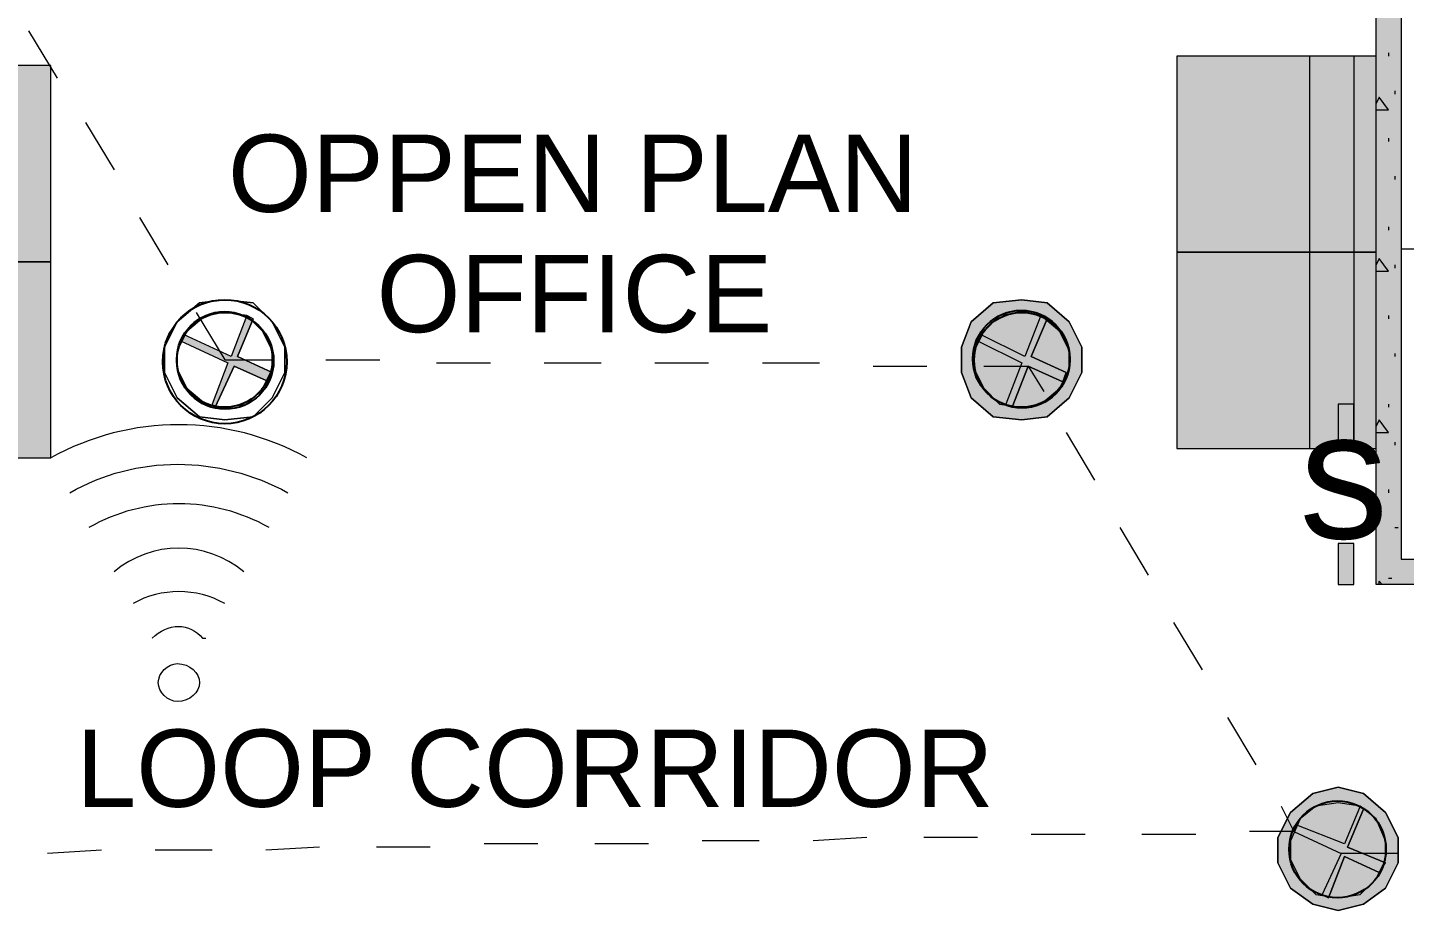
# Model space of a CAD drawing. Header units: inches. Extents: x 0.12 to 8.16, y 2.81 to 8.2.
# Drawn here: x 3.531 to 4.257, y 6.543 to 7.008 of the extents above; entities that cross this region are included whole.
import ezdxf

# ---------------------------------------------------------------- set-up
doc = ezdxf.new("R2010")
doc.units = ezdxf.units.IN
doc.header["$MEASUREMENT"] = 0
for name, color, linetype, true_color in [('PDF_Geometry', 7, 'Continuous', 0x029e21), ('PDF_Solid Fills', 7, 'Continuous', 0xffffff), ('PDF_Text', 7, 'Continuous', 0x5555ff)]:
    doc.layers.add(name, color=color, linetype=linetype, true_color=true_color)
doc.styles.add('PDF F2', font='arial.ttf')

msp = doc.modelspace()

# ---------------------------------------------------------------- hatches: boundary and pattern name
at = {"layer": 'PDF_Solid Fills', "true_color": 0xaaaaaa, "transparency": 33554559}
for points in [[(4.055, 6.865), (4.06833, 6.86333), (4.08, 6.85333), (4.08667, 6.84), (4.08667, 6.82667), (4.08, 6.81333), (4.06833, 6.80333), (4.055, 6.80167), (4.04, 6.80333), (4.02833, 6.81333), (4.02333, 6.82667), (4.02333, 6.84), (4.02833, 6.85333), (4.04, 6.86333)], [(3.66, 6.82667), (3.65833, 6.82167), (3.64, 6.83), (3.63, 6.80833), (3.62833, 6.81), (3.63667, 6.83167), (3.61167, 6.84333), (3.61333, 6.84667), (3.63833, 6.835), (3.64667, 6.85667), (3.65, 6.855), (3.64167, 6.835)], [(4.07833, 6.82667), (4.07667, 6.82167), (4.05833, 6.83), (4.05, 6.80833), (4.04667, 6.81), (4.055, 6.83167), (4.03167, 6.84333), (4.03333, 6.84667), (4.05667, 6.835), (4.065, 6.85667), (4.06833, 6.855), (4.06, 6.835)], [(4.22167, 6.60833), (4.235, 6.605), (4.24667, 6.595), (4.25333, 6.58167), (4.25333, 6.56833), (4.24667, 6.555), (4.235, 6.54667), (4.22167, 6.54333), (4.20833, 6.54667), (4.19667, 6.555), (4.19, 6.56833), (4.19, 6.58167), (4.19667, 6.595), (4.20833, 6.605)], [(4.24667, 6.56833), (4.24333, 6.56333), (4.225, 6.57167), (4.21667, 6.55), (4.21333, 6.55167), (4.22333, 6.57333), (4.19833, 6.585), (4.2, 6.58833), (4.225, 6.57833), (4.23333, 6.59833), (4.235, 6.59667), (4.22667, 6.57667)]]:
    msp.add_hatch(color=253, dxfattribs=at).paths.add_polyline_path(points)
at = {"layer": 'PDF_Solid Fills', "transparency": 33554559}
msp.add_hatch(color=256, dxfattribs=at).paths.add_polyline_path([(4.22167, 6.6), (4.23333, 6.59833), (4.24167, 6.59167), (4.24667, 6.58), (4.24667, 6.57), (4.24167, 6.56), (4.23333, 6.55167), (4.22167, 6.55), (4.21, 6.55167), (4.20167, 6.56), (4.19667, 6.57), (4.19667, 6.58), (4.20167, 6.59167), (4.21, 6.59833)])

# ---------------------------------------------------------------- linework, layer by layer
at = {"layer": 'PDF_Geometry', "color": 7, "lineweight": 9}
msp.add_lwpolyline([(4.775, 6.715), (4.78, 6.715), (4.775, 6.715), (4.78, 6.715), (4.24167, 6.715), (4.24167, 6.72833), (4.24167, 7.29333), (4.255, 7.29333), (4.255, 6.72833), (4.78, 6.72833), (4.78, 6.715)], dxfattribs=at)
at = {"layer": 'PDF_Geometry', "color": 7, "lineweight": 13}
for points in [[(3.53167, 7.00667), (3.54667, 6.98167)], [(3.56167, 6.95833), (3.57667, 6.93333)], [(3.59, 6.90833), (3.605, 6.88333)], [(4.285, 6.89167), (4.255, 6.89167)], [(3.62, 6.85833), (3.635, 6.83333), (3.66, 6.83333)], [(3.68833, 6.83333), (3.71667, 6.83333)], [(3.74667, 6.83167), (3.775, 6.83167)], [(3.80333, 6.83167), (3.83333, 6.83167)], [(3.86167, 6.83167), (3.89, 6.83167)], [(3.91833, 6.83167), (3.94833, 6.83167)], [(3.97667, 6.83), (4.005, 6.83)], [(4.035, 6.83), (4.05833, 6.83), (4.06667, 6.81667)], [(4.07833, 6.795), (4.09333, 6.77)], [(4.10667, 6.745), (4.12167, 6.72)], [(4.135, 6.695), (4.15, 6.67)], [(4.16333, 6.645), (4.17833, 6.62)], [(4.19167, 6.59833), (4.19833, 6.585), (4.175, 6.585)], [(3.97333, 6.58167), (3.945, 6.58)], [(4.03167, 6.58167), (4.00333, 6.58167)], [(4.08833, 6.58333), (4.06, 6.58333)], [(4.14667, 6.58333), (4.11833, 6.58333)], [(3.57, 6.575), (3.54167, 6.57333)], [(3.62833, 6.575), (3.59833, 6.575)], [(3.685, 6.57667), (3.65667, 6.575)], [(3.74333, 6.57667), (3.715, 6.57667)], [(3.8, 6.57833), (3.77167, 6.57833)], [(3.85833, 6.57833), (3.83, 6.57833)], [(3.91667, 6.58), (3.88667, 6.58)], [(4.25333, 6.57333), (4.22333, 6.57333)]]:
    msp.add_lwpolyline(points, dxfattribs=at)
at = {"layer": 'PDF_Geometry', "color": 85, "lineweight": 13, "true_color": 0x68b353}
for points in [[(4.24833, 6.995), (4.24833, 6.99333)], [(4.25167, 6.975), (4.25167, 6.97333)], [(4.24167, 6.965), (4.24833, 6.965), (4.24333, 6.97167), (4.24167, 6.96833)], [(4.24833, 6.95), (4.24833, 6.94833)], [(4.25167, 6.93), (4.25167, 6.92833)], [(4.24833, 6.90333), (4.24833, 6.90167)], [(4.24167, 6.88), (4.24833, 6.88), (4.24333, 6.88667), (4.24167, 6.88333)], [(4.25167, 6.88333), (4.25167, 6.88167)], [(4.24833, 6.85667), (4.24833, 6.855)], [(4.25167, 6.83667), (4.25167, 6.835)], [(4.24833, 6.81), (4.24833, 6.80833)], [(4.24167, 6.795), (4.24833, 6.795), (4.24333, 6.80167), (4.24167, 6.79833)], [(4.25167, 6.79), (4.25167, 6.78833)], [(4.24833, 6.765), (4.24833, 6.76333)], [(4.25167, 6.745), (4.25333, 6.745)], [(4.24333, 6.715), (4.24333, 6.71667), (4.245, 6.715)], [(4.24833, 6.71833), (4.25, 6.71833)]]:
    msp.add_lwpolyline(points, dxfattribs=at)
at = {"layer": 'PDF_Geometry', "lineweight": 9}
for points in [[(3.54333, 6.885), (3.54333, 6.98833), (3.43833, 6.98833), (3.43833, 6.885)], [(4.13667, 6.99333), (4.13667, 6.89), (4.24167, 6.89), (4.24167, 6.99333)], [(4.13667, 6.89), (4.13667, 6.78667), (4.24167, 6.78667), (4.24167, 6.89)], [(3.54333, 6.78167), (3.54333, 6.885), (3.43833, 6.885), (3.43833, 6.78167)]]:
    msp.add_lwpolyline(points, close=True, dxfattribs=at)
for points in [[(4.20667, 6.99333), (4.20667, 6.89), (4.20667, 6.78667)], [(4.23, 6.99333), (4.23, 6.89), (4.23, 6.78667)]]:
    msp.add_lwpolyline(points, dxfattribs=at)
at = {"layer": 'PDF_Geometry', "color": 8, "lineweight": 13, "true_color": 0x7f7f7f}
for points in [[(3.635, 6.865), (3.62167, 6.86333), (3.61, 6.85333), (3.60333, 6.84), (3.60333, 6.82667), (3.61, 6.81333), (3.62167, 6.80333), (3.635, 6.80167), (3.65, 6.80333), (3.66, 6.81333), (3.66667, 6.82667), (3.66667, 6.84), (3.66, 6.85333), (3.65, 6.86333)], [(4.055, 6.865), (4.04, 6.86333), (4.02833, 6.85333), (4.02333, 6.84), (4.02333, 6.82667), (4.02833, 6.81333), (4.04, 6.80333), (4.055, 6.80167), (4.06833, 6.80333), (4.08, 6.81333), (4.08667, 6.82667), (4.08667, 6.84), (4.08, 6.85333), (4.06833, 6.86333)], [(3.635, 6.80833), (3.64667, 6.81), (3.655, 6.81833), (3.66, 6.82833), (3.66, 6.83833), (3.655, 6.84833), (3.64667, 6.85667), (3.635, 6.85833), (3.625, 6.85667), (3.615, 6.84833), (3.61, 6.83833), (3.61, 6.82833), (3.615, 6.81833), (3.625, 6.81)], [(3.635, 6.85833), (3.625, 6.85667), (3.615, 6.84833), (3.61, 6.83833), (3.61, 6.82833), (3.615, 6.81833), (3.625, 6.81), (3.635, 6.80833), (3.64667, 6.81), (3.655, 6.81833), (3.66, 6.82833), (3.66, 6.83833), (3.655, 6.84833), (3.64667, 6.85667)], [(4.055, 6.80833), (4.065, 6.81), (4.075, 6.81833), (4.08, 6.82833), (4.08, 6.83833), (4.075, 6.84833), (4.065, 6.85667), (4.055, 6.85833), (4.04333, 6.85667), (4.035, 6.84833), (4.03, 6.83833), (4.03, 6.82833), (4.035, 6.81833), (4.04333, 6.81)], [(4.055, 6.85833), (4.04333, 6.85667), (4.035, 6.84833), (4.03, 6.83833), (4.03, 6.82833), (4.035, 6.81833), (4.04333, 6.81), (4.055, 6.80833), (4.065, 6.81), (4.075, 6.81833), (4.08, 6.82833), (4.08, 6.83833), (4.075, 6.84833), (4.065, 6.85667)], [(3.66, 6.82667), (3.64167, 6.835), (3.65, 6.855), (3.64667, 6.85667), (3.63833, 6.835), (3.61333, 6.84667), (3.61167, 6.84333), (3.63667, 6.83167), (3.62833, 6.81), (3.63, 6.80833), (3.64, 6.83), (3.65833, 6.82167)], [(4.07833, 6.82667), (4.06, 6.835), (4.06833, 6.855), (4.065, 6.85667), (4.05667, 6.835), (4.03333, 6.84667), (4.03167, 6.84333), (4.055, 6.83167), (4.04667, 6.81), (4.05, 6.80833), (4.05833, 6.83), (4.07667, 6.82167)], [(4.23, 6.81), (4.22167, 6.81), (4.22167, 6.78833), (4.23, 6.78833)], [(4.23, 6.73667), (4.22167, 6.73667), (4.22167, 6.715), (4.23, 6.715)], [(4.22167, 6.60833), (4.20833, 6.605), (4.19667, 6.595), (4.19, 6.58167), (4.19, 6.56833), (4.19667, 6.555), (4.20833, 6.54667), (4.22167, 6.54333), (4.235, 6.54667), (4.24667, 6.555), (4.25333, 6.56833), (4.25333, 6.58167), (4.24667, 6.595), (4.235, 6.605)], [(4.22167, 6.55), (4.23333, 6.55167), (4.24167, 6.56), (4.24667, 6.57), (4.24667, 6.58), (4.24167, 6.59167), (4.23333, 6.59833), (4.22167, 6.6), (4.21, 6.59833), (4.20167, 6.59167), (4.19667, 6.58), (4.19667, 6.57), (4.20167, 6.56), (4.21, 6.55167)], [(4.22167, 6.6), (4.21, 6.59833), (4.20167, 6.59167), (4.19667, 6.58), (4.19667, 6.57), (4.20167, 6.56), (4.21, 6.55167), (4.22167, 6.55), (4.23333, 6.55167), (4.24167, 6.56), (4.24667, 6.57), (4.24667, 6.58), (4.24167, 6.59167), (4.23333, 6.59833)], [(4.24667, 6.56833), (4.22667, 6.57667), (4.235, 6.59667), (4.23333, 6.59833), (4.225, 6.57833), (4.2, 6.58833), (4.19833, 6.585), (4.22333, 6.57333), (4.21333, 6.55167), (4.21667, 6.55), (4.225, 6.57167), (4.24333, 6.56333)]]:
    msp.add_lwpolyline(points, close=True, dxfattribs=at)
at = {"layer": 'PDF_Geometry', "color": 123, "lineweight": 13, "true_color": 0x71cebe}
for points in [[(3.635, 6.865), (3.65, 6.86333), (3.66, 6.85333), (3.66667, 6.84), (3.66667, 6.82667), (3.66, 6.81333), (3.65, 6.80333), (3.635, 6.80167), (3.62167, 6.80333), (3.61, 6.81333), (3.60333, 6.82667), (3.60333, 6.84), (3.61, 6.85333), (3.62167, 6.86333)], [(4.055, 6.865), (4.06833, 6.86333), (4.08, 6.85333), (4.08667, 6.84), (4.08667, 6.82667), (4.08, 6.81333), (4.06833, 6.80333), (4.055, 6.80167), (4.04, 6.80333), (4.02833, 6.81333), (4.02333, 6.82667), (4.02333, 6.84), (4.02833, 6.85333), (4.04, 6.86333)], [(3.635, 6.85833), (3.625, 6.85667), (3.615, 6.84833), (3.61, 6.83833), (3.61, 6.82833), (3.615, 6.81833), (3.625, 6.81), (3.635, 6.80833), (3.64667, 6.81), (3.655, 6.81833), (3.66, 6.82833), (3.66, 6.83833), (3.655, 6.84833), (3.64667, 6.85667)], [(4.055, 6.85833), (4.04333, 6.85667), (4.035, 6.84833), (4.03, 6.83833), (4.03, 6.82833), (4.035, 6.81833), (4.04333, 6.81), (4.055, 6.80833), (4.065, 6.81), (4.075, 6.81833), (4.08, 6.82833), (4.08, 6.83833), (4.075, 6.84833), (4.065, 6.85667)], [(4.22167, 6.60833), (4.235, 6.605), (4.24667, 6.595), (4.25333, 6.58167), (4.25333, 6.56833), (4.24667, 6.555), (4.235, 6.54667), (4.22167, 6.54333), (4.20833, 6.54667), (4.19667, 6.555), (4.19, 6.56833), (4.19, 6.58167), (4.19667, 6.595), (4.20833, 6.605)], [(4.22167, 6.6), (4.21, 6.59833), (4.20167, 6.59167), (4.19667, 6.58), (4.19667, 6.57), (4.20167, 6.56), (4.21, 6.55167), (4.22167, 6.55), (4.23333, 6.55167), (4.24167, 6.56), (4.24667, 6.57), (4.24667, 6.58), (4.24167, 6.59167), (4.23333, 6.59833)]]:
    msp.add_lwpolyline(points, close=True, dxfattribs=at)
at = {"layer": 'PDF_Geometry', "color": 251, "lineweight": 9, "true_color": 0x6a6a6a}
for points in [[(3.64667, 6.85667), (3.63833, 6.835), (3.61333, 6.84667)], [(3.65, 6.855), (3.64167, 6.835), (3.66, 6.82667)], [(4.065, 6.85667), (4.05667, 6.835), (4.03333, 6.84667)], [(4.06833, 6.855), (4.06, 6.835), (4.07833, 6.82667)], [(3.61167, 6.84333), (3.63667, 6.83167), (3.62833, 6.81)], [(4.03167, 6.84333), (4.055, 6.83167), (4.04667, 6.81)], [(3.65833, 6.82167), (3.64, 6.83), (3.63, 6.80833)], [(4.07667, 6.82167), (4.05833, 6.83), (4.05, 6.80833)], [(4.23333, 6.59833), (4.225, 6.57833), (4.2, 6.58833)], [(4.235, 6.59667), (4.22667, 6.57667), (4.24667, 6.56833)], [(4.19833, 6.585), (4.22333, 6.57333), (4.21333, 6.55167)], [(4.24333, 6.56333), (4.225, 6.57167), (4.21667, 6.55)]]:
    msp.add_lwpolyline(points, dxfattribs=at)
for points in [[(4.22167, 6.78833), (4.23, 6.78833), (4.23, 6.81), (4.22167, 6.81)], [(4.22167, 6.715), (4.23, 6.715), (4.23, 6.73667), (4.22167, 6.73667)]]:
    msp.add_lwpolyline(points, close=True, dxfattribs=at)
at = {"layer": 'PDF_Geometry', "color": 7, "lineweight": 25}
for centre, radius in [((3.63502, 6.83235), 0.03265), ((3.63491, 6.83352), 0.02518), ((3.63526, 6.83282), 0.02551), ((4.05474, 6.83385), 0.02551), ((4.05509, 6.83315), 0.02518), ((4.22141, 6.57551), 0.02551)]:
    msp.add_circle(centre, radius, dxfattribs=at)
at = {"layer": 'PDF_Geometry', "color": 5, "lineweight": 9}
for centre, radius, start, end in [((3.61083, 6.66024), 0.13893, 60.93119, 119.06881), ((3.61083, 6.661), 0.0965, 60.51285, 119.48715), ((3.61083, 6.68122), 0.05294, 49.80956, 130.19044), ((3.61083, 6.6614), 0.04985, 60.99895, 119.00105)]:
    msp.add_arc(centre, radius, start, end, dxfattribs=at)
for points in [[(3.55333, 6.76333), (3.58833, 6.78333), (3.63167, 6.78333), (3.66833, 6.76333)], [(3.59667, 6.68667), (3.605, 6.695), (3.61667, 6.695), (3.62333, 6.68667)], [(3.62333, 6.68667), (3.62333, 6.68667), (3.625, 6.68667), (3.625, 6.68667)], [(3.6, 6.66333), (3.6, 6.66833), (3.605, 6.67333), (3.61, 6.67333)], [(3.61, 6.67333), (3.61667, 6.67333), (3.62167, 6.66833), (3.62167, 6.66333)], [(3.61, 6.65333), (3.605, 6.65333), (3.6, 6.65833), (3.6, 6.66333)], [(3.62167, 6.66333), (3.62167, 6.65833), (3.61667, 6.65333), (3.61, 6.65333)]]:
    msp.add_open_spline(points, degree=3, dxfattribs=at)
at = {"layer": 'PDF_Solid Fills', "lineweight": 25, "transparency": 33554559}
for points in [[(4.24167, 7.29333), (4.255, 7.29333), (4.24167, 6.72833), (4.255, 6.72833)], [(3.43833, 6.98833), (3.54333, 6.98833), (3.43833, 6.885), (3.54333, 6.885)], [(4.13667, 6.99333), (4.24167, 6.99333), (4.13667, 6.89), (4.24167, 6.89)], [(4.13667, 6.89), (4.24167, 6.89), (4.13667, 6.78667), (4.24167, 6.78667)], [(3.43833, 6.885), (3.54333, 6.885), (3.43833, 6.78167), (3.54333, 6.78167)], [(4.24167, 6.72833), (4.255, 6.72833), (4.24167, 6.715)], [(4.255, 6.72833), (4.255, 6.715), (4.24167, 6.715)], [(4.255, 6.72833), (4.78, 6.72833), (4.255, 6.715), (4.78, 6.715)]]:
    msp.add_solid(points, dxfattribs=at)
at = {"layer": 'PDF_Solid Fills', "color": 253, "lineweight": 25, "true_color": 0xaaaaaa, "transparency": 33554559}
for points in [[(4.22167, 6.81), (4.23, 6.81), (4.22167, 6.78833), (4.23, 6.78833)], [(4.22167, 6.73667), (4.23, 6.73667), (4.22167, 6.715), (4.23, 6.715)]]:
    msp.add_solid(points, dxfattribs=at)

# ---------------------------------------------------------------- texts
at = {"layer": 'PDF_Text', "attachment_point": 4, "style": 'PDF F2'}
for s, insert, char_height in [('OPPEN PLAN', (3.63667, 6.93129), 0.040723), ('OFFICE', (3.715, 6.86796), 0.040723), ('s', (4.20129, 6.77233), 0.06707), ('LOOP CORRIDOR', (3.55667, 6.61796), 0.0407228)]:
    msp.add_mtext(s, dxfattribs=dict(at, insert=insert, char_height=char_height))

doc.saveas('drawing.dxf')
